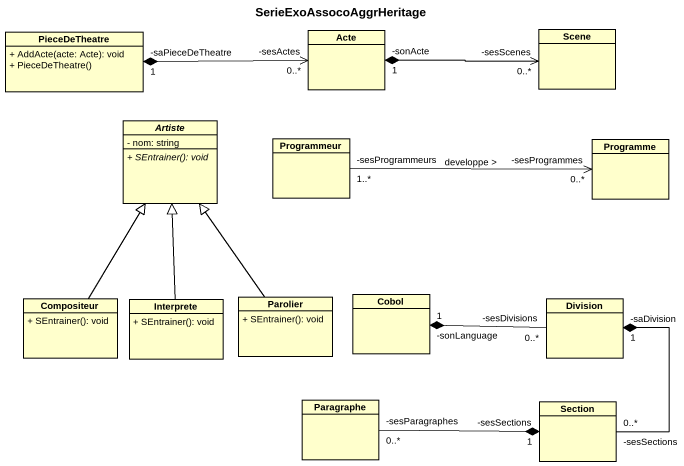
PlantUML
@startuml
title SerieExoAssocoAggrHeritage
hide circle
hide empty members
skinparam classAttributeIconSize 0
class PieceDeTheatre {
  + AddActe(acte: Acte): void
  + PieceDeTheatre()
}
class Acte
class Scene
abstract class Artiste {
  - nom: string
  {abstract} + SEntrainer(): void
}
class Programmeur
class Programme
class Compositeur {
  + SEntrainer(): void
}
class Interprete {
  + SEntrainer(): void
}
class Parolier {
  + SEntrainer(): void
}
class Cobol
class Division
class Paragraphe
class Section
Acte "-sesActes\n0..*" <-left-* "-saPieceDeTheatre\n1" PieceDeTheatre
Scene "-sesScenes\n0..*" <-left-* "-sonActe\n1" Acte
Programmeur "-sesProgrammeurs\n1..*" -right-> "-sesProgrammes\n0..*" Programme : developpe >
Compositeur -up-|> Artiste
Interprete -up-|> Artiste
Parolier -up-|> Artiste
Division "-sesDivisions\n0..*" -left-* "-sonLanguage\n1" Cobol
Paragraphe "-sesParagraphes\n0..*" -right-* "-sesSections\n1" Section
Section "-sesSections\n0..*" -up-* "-saDivision\n1" Division
@enduml
